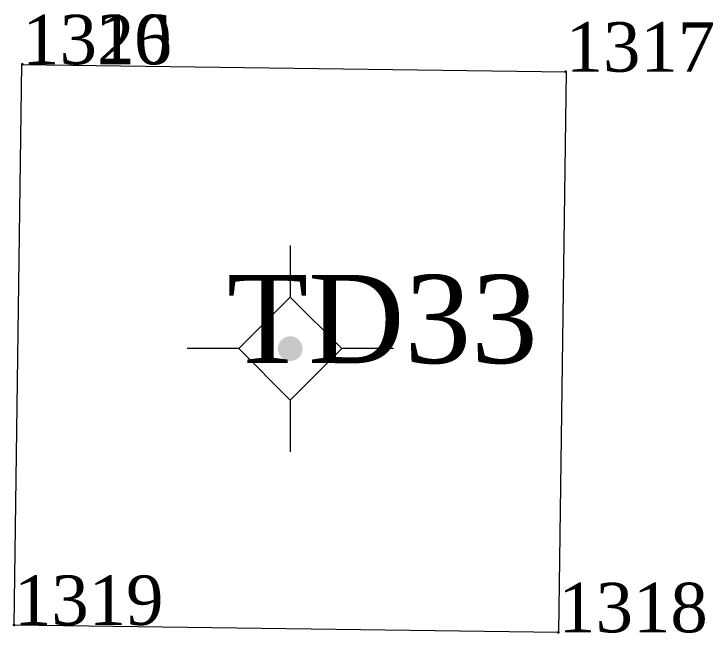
# Model space of a CAD drawing. Header units: metres. Extents: x 543554 to 549226, y 1840763 to 1844579.
# Drawn here: x 546404.81 to 546413.29, y 1842772.1 to 1842779.61 of the extents above; entities that cross this region are included whole.
import ezdxf

# ---------------------------------------------------------------- set-up
doc = ezdxf.new("R2010")
doc.units = ezdxf.units.M
doc.header["$MEASUREMENT"] = 0
for name, color, linetype, lineweight in [('Level 11', 7, 'Continuous', 0), ('Level 12', 7, 'Continuous', 0), ('Level 28', 7, 'Continuous', 0), ('Level 30', 7, 'Continuous', 0), ('Level 7', 7, 'Continuous', 0)]:
    doc.layers.add(name, color=color, linetype=linetype, lineweight=lineweight)
doc.styles.add('Style-Vntime', font='Vntime.shx')

# ---------------------------------------------------------------- blocks, each defined once
blk = doc.blocks.new('CENTRD')
at = {"layer": 'Level 11', "linetype": 'Continuous', "lineweight": 0}
h = blk.add_hatch(color=1, dxfattribs=at)
edge = h.paths.add_edge_path()
edge.add_arc((-0.003, 0), 1.5, 0, 360)
at = {"layer": 'Level 11', "color": 1, "linetype": 'Continuous', "lineweight": 0}
for p, q in [((0, 12.5), (0, 6.25)), ((0, 6.25), (-6.25, 0)), ((6.25, 0), (0, 6.25)), ((-6.25, 0), (-12.5, 0)), ((-6.25, 0), (0, -6.25)), ((0, -6.25), (6.25, 0)), ((12.5, 0), (6.25, 0)), ((0, -6.25), (0, -12.5))]:
    blk.add_line(p, q, dxfattribs=at)
blk = doc.blocks.new('DDCT')
at = {"layer": 'Level 7', "color": 3, "linetype": 'Continuous', "lineweight": 30}
blk.add_point((0, 0), dxfattribs=at)
blk = doc.blocks.new('SHMIA_1315')
at = {"layer": 'Level 12', "color": 2, "linetype": 'Continuous', "lineweight": 0, "style": 'Style-Vntime'}
blk.add_text('1316', height=0.6, dxfattribs=at).set_placement((0, 0))
blk = doc.blocks.new('SHMIA_1316')
at = {"layer": 'Level 12', "color": 2, "linetype": 'Continuous', "lineweight": 0, "style": 'Style-Vntime'}
blk.add_text('1317', height=0.6, dxfattribs=at).set_placement((0, 0))
blk = doc.blocks.new('SHMIA_1317')
at = {"layer": 'Level 12', "color": 2, "linetype": 'Continuous', "lineweight": 0, "style": 'Style-Vntime'}
blk.add_text('1318', height=0.6, dxfattribs=at).set_placement((0, 0))
blk = doc.blocks.new('SHMIA_1318')
at = {"layer": 'Level 12', "color": 2, "linetype": 'Continuous', "lineweight": 0, "style": 'Style-Vntime'}
blk.add_text('1319', height=0.6, dxfattribs=at).set_placement((0, 0))
blk = doc.blocks.new('SHMIA_1319')
at = {"layer": 'Level 12', "color": 2, "linetype": 'Continuous', "lineweight": 0, "style": 'Style-Vntime'}
blk.add_text('1320', height=0.6, dxfattribs=at).set_placement((0, 0))

msp = doc.modelspace()

# ---------------------------------------------------------------- linework, layer by layer
at = {"layer": 'Level 30', "color": 2, "linetype": 'Continuous', "lineweight": 0, "flags": 128}
msp.add_lwpolyline([(546411.5046, 1842778.9068), (546411.4136, 1842772.1074), (546404.8142, 1842772.1957), (546404.9052, 1842778.9951), (546411.5046, 1842778.9068)], dxfattribs=at)

# ---------------------------------------------------------------- block references
at = {"layer": 'Level 11', "color": 1, "linetype": 'Continuous', "lineweight": 0, "xscale": 0.1, "yscale": 0.1, "zscale": 0.1}
msp.add_blockref('CENTRD', (546408.16, 1842775.55), dxfattribs=at)
at = {"layer": 'Level 12', "color": 2, "linetype": 'Continuous', "lineweight": 0}
for name, p in [('SHMIA_1319', (546404.91, 1842779)), ('SHMIA_1315', (546404.91, 1842779)), ('SHMIA_1316', (546411.5, 1842778.91)), ('SHMIA_1318', (546404.81, 1842772.2)), ('SHMIA_1317', (546411.41, 1842772.11))]:
    msp.add_blockref(name, p, dxfattribs=at)
at = {"layer": 'Level 7', "color": 3, "linetype": 'Continuous', "lineweight": 30}
for p in [(546404.91, 1842779), (546404.91, 1842779), (546411.5, 1842778.91), (546404.81, 1842772.2), (546411.41, 1842772.11)]:
    msp.add_blockref('DDCT', p, dxfattribs=at)

# ---------------------------------------------------------------- texts
at = {"layer": 'Level 28', "color": 1, "lineweight": 0, "style": 'Style-Vntime'}
msp.add_text('TD33', height=1.06994, dxfattribs=at).set_placement((546407.3911, 1842775.3753))

doc.saveas('drawing.dxf')
